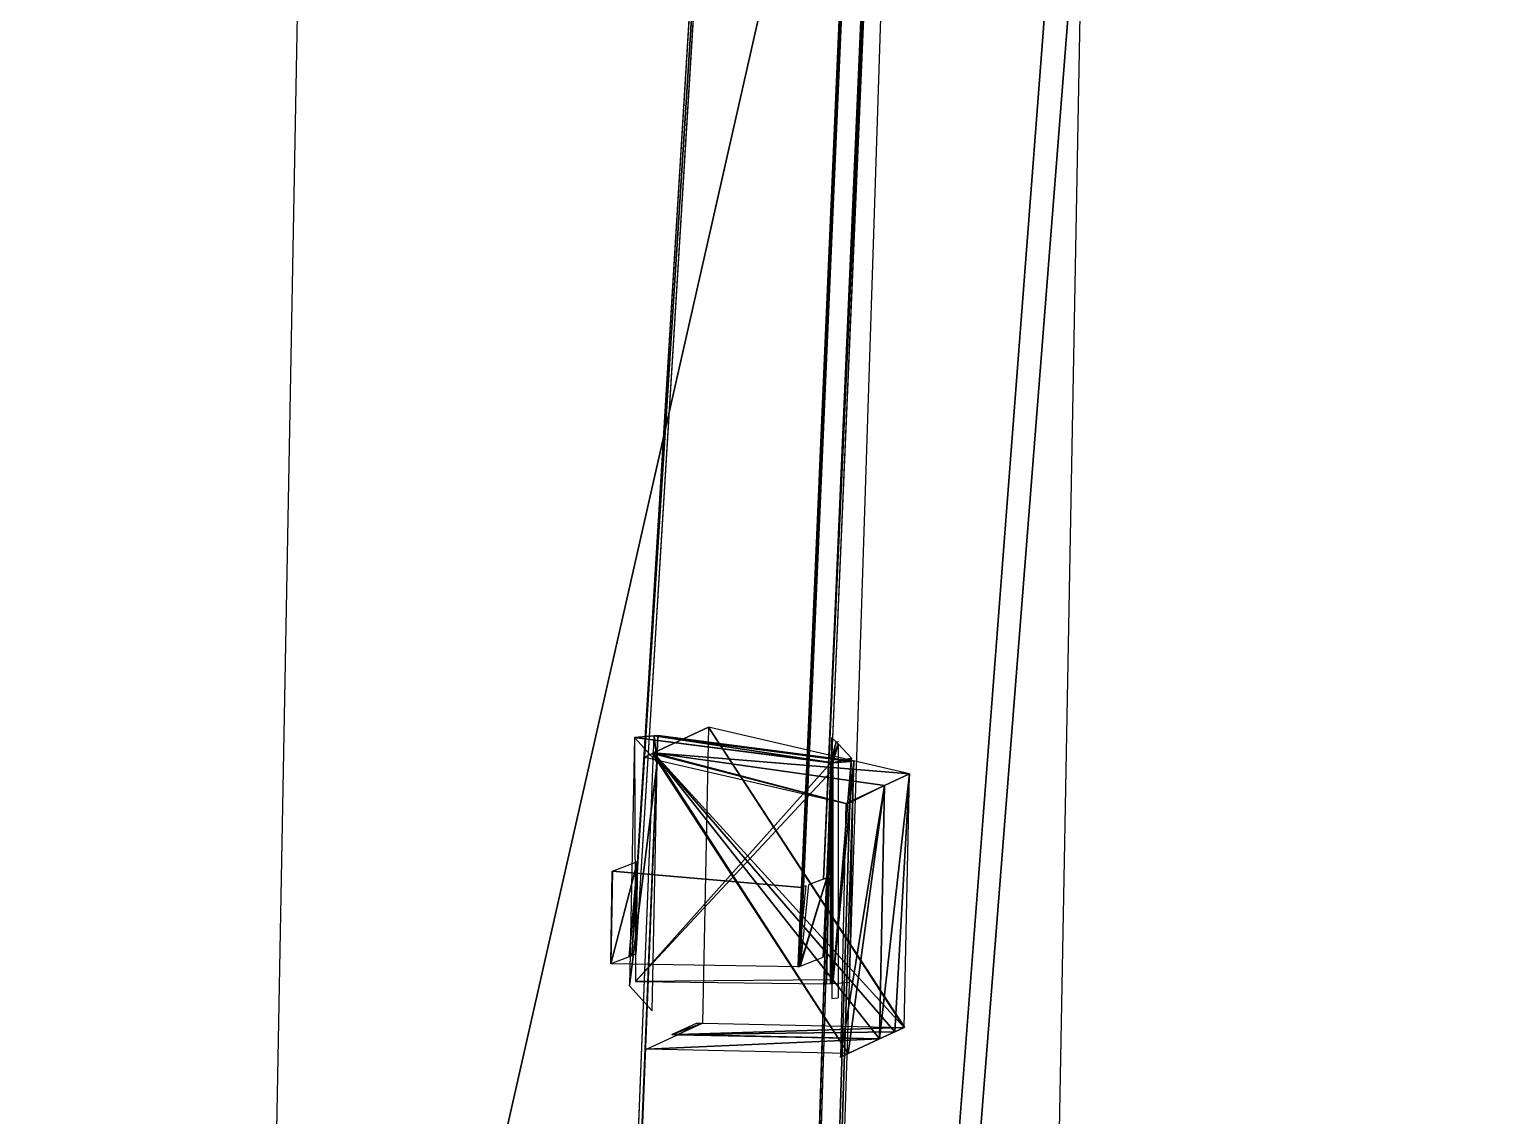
# Model space of a CAD drawing. Extents: x -1551 to 3643, y -2128 to 2177.
# Drawn here: x 597.06 to 628.45, y 530.53 to 553.94 of the extents above; entities that cross this region are included whole.
import ezdxf

# ---------------------------------------------------------------- set-up
doc = ezdxf.new("R2010")
doc.units = 0
doc.header["$MEASUREMENT"] = 0
doc.layers.get('0').update_dxf_attribs({"color": 13, "linetype": 'CONTINUOUS'})

# ---------------------------------------------------------------- blocks, each defined once
blk = doc.blocks.new('HOUSE_DWG')
at = {"color": 0}
for p, q in [((601.678, 666.979, 82.079), (662.522, 396.58, 82.079)), ((608.178, 635.593, 82.634), (601.55, 666.617, 82.778)), ((601.562, 666.633, 87.687), (608.19, 635.609, 87.543)), ((601.636, 666.732, 118.396), (608.499, 634.622, 120.045)), ((608.608, 634.093, 118.981), (601.636, 666.732, 118.396)), ((601.636, 666.732, 118.396), (608.267, 635.715, 120.025)), ((601.636, 666.732, 118.396), (608.499, 634.622, 120.045)), ((601.636, 666.732, 118.396), (608.273, 635.722, 122.448)), ((601.636, 666.732, 118.396), (608.267, 635.715, 120.025)), ((601.636, 666.732, 118.396), (608.273, 635.722, 122.448)), ((601.644, 666.744, 122.057), (608.629, 634.047, 122.642)), ((608.621, 634.084, 122.477), (601.644, 666.744, 122.057)), ((608.621, 634.084, 122.477), (601.644, 666.744, 122.057)), ((608.273, 635.722, 122.448), (601.644, 666.744, 122.057)), ((608.273, 635.722, 122.448), (601.644, 666.744, 122.057)), ((608.273, 635.722, 122.448), (601.644, 666.743, 121.758)), ((608.273, 635.722, 122.448), (601.644, 666.743, 121.758)), ((608.273, 635.722, 122.448), (601.653, 666.704, 121.893)), ((608.273, 635.722, 122.448), (601.653, 666.704, 121.893)), ((598.165, 665.993, 82.105), (604.608, 632.969, 82.699)), ((604.623, 632.989, 88.832), (598.179, 666.012, 88.238)), ((590.188, 663.09, 122.439), (657.655, 381.294, 122.554)), ((673.753, 386.48, 122.466), (608.353, 659.645, 122.355)), ((608.07, 639.007, 121.754), (608.194, 638.487, 121.757)), ((608.094, 638.86, 114.624), (608.07, 639.007, 121.754)), ((608.094, 638.86, 114.624), (608.086, 638.832, 110.901)), ((608.194, 638.487, 121.757), (608.094, 638.86, 114.624)), ((608.096, 638.783, 110.964), (608.094, 638.86, 114.624)), ((608.194, 638.487, 121.757), (608.094, 638.86, 114.624)), ((608.194, 638.487, 121.757), (608.094, 638.86, 114.624)), ((608.096, 638.783, 110.964), (609.468, 633.484, 111)), ((608.111, 638.278, 87.132), (608.096, 638.783, 110.964)), ((608.199, 638.471, 121.893), (603.964, 637.943, 121.919)), ((608.198, 638.47, 121.758), (603.964, 637.943, 121.919)), ((608.198, 638.47, 121.758), (603.964, 637.943, 121.919)), ((608.198, 638.47, 121.758), (603.964, 637.943, 121.919)), ((605.308, 632.855, 121.818), (608.198, 638.47, 121.758)), ((605.308, 632.855, 121.818), (608.198, 638.47, 121.758)), ((608.191, 638.444, 118.396), (608.192, 638.447, 118.705)), ((608.191, 638.444, 118.396), (608.192, 638.447, 118.705)), ((608.191, 638.444, 118.396), (608.192, 638.447, 118.705)), ((627.569, 552.797, 118.981), (608.191, 638.444, 118.396)), ((609.277, 633.758, 110.998), (608.191, 638.444, 118.396)), ((609.277, 633.758, 110.998), (608.191, 638.444, 118.396)), ((608.198, 638.47, 121.758), (608.194, 638.487, 121.757)), ((608.194, 638.487, 121.757), (608.199, 638.472, 122.057)), ((608.198, 638.47, 121.758), (608.194, 638.487, 121.757)), ((608.194, 638.487, 121.757), (608.199, 638.472, 122.057)), ((608.198, 638.47, 121.758), (608.199, 638.471, 121.893)), ((608.198, 638.47, 121.758), (608.199, 638.471, 121.893)), ((608.198, 638.47, 121.758), (608.199, 638.471, 121.893)), ((608.198, 638.47, 121.758), (608.199, 638.471, 121.893)), ((608.198, 638.47, 121.758), (608.199, 638.471, 121.893)), ((608.198, 638.47, 121.758), (609.491, 633.565, 121.79)), ((608.243, 638.283, 121.759), (608.198, 638.47, 121.758)), ((608.243, 638.283, 121.759), (608.198, 638.47, 121.758)), ((608.243, 638.283, 121.759), (608.198, 638.47, 121.758)), ((608.199, 638.471, 121.893), (608.199, 638.472, 122.057)), ((608.199, 638.471, 121.893), (608.199, 638.472, 122.057)), ((608.199, 638.472, 122.057), (608.243, 638.283, 121.759)), ((608.199, 638.471, 121.893), (608.199, 638.472, 122.057)), ((608.199, 638.471, 121.893), (608.199, 638.472, 122.057)), ((603.88, 637.643, 82.105), (608.115, 638.171, 82.079)), ((608.125, 638.209, 87.133), (608.111, 638.278, 87.132)), ((608.115, 638.171, 82.103), (608.116, 638.176, 82.778)), ((608.115, 638.171, 82.079), (608.115, 638.171, 82.103)), ((608.116, 638.176, 82.778), (608.117, 638.18, 83.333)), ((609.218, 633.545, 82.81), (608.116, 638.176, 82.778)), ((608.117, 638.18, 83.333), (608.125, 638.209, 87.133)), ((608.126, 638.213, 87.687), (608.125, 638.209, 87.133)), ((608.126, 638.213, 87.687), (608.125, 638.209, 87.133)), ((608.126, 638.213, 87.687), (608.125, 638.209, 87.133)), ((608.126, 638.213, 87.687), (626.545, 556.805, 87.543)), ((609.3, 633.839, 121.789), (608.243, 638.283, 121.759)), ((609.3, 633.839, 121.789), (608.243, 638.283, 121.759)), ((603.964, 637.943, 121.919), (603.892, 637.689, 88.238)), ((603.964, 637.943, 121.919), (603.892, 637.689, 88.238)), ((603.964, 637.943, 121.919), (605.203, 632.734, 121.954)), ((603.892, 637.689, 88.238), (603.88, 637.643, 82.105)), ((603.892, 637.689, 88.238), (603.88, 637.643, 82.105)), ((603.892, 637.689, 88.238), (603.88, 637.643, 82.105)), ((603.88, 637.643, 82.105), (622.685, 551.179, 82.699)), ((604.014, 637.08, 82.342), (603.88, 637.643, 82.105)), ((622.698, 551.225, 88.832), (603.892, 637.689, 88.238)), ((603.78, 637.171, 86.124), (608.224, 637.286, 86.124)), ((608.224, 637.286, 3.607), (603.78, 637.171, 3.607)), ((603.78, 637.171, 3.607), (605.253, 630.969, 3.607)), ((603.78, 637.171, 74.698), (603.78, 637.171, 76.187)), ((603.78, 637.171, 76.187), (603.78, 637.171, 86.124)), ((603.78, 637.171, 3.607), (603.78, 637.171, 74.698)), ((609.485, 631.973, 76.187), (603.78, 637.171, 76.187)), ((603.78, 637.171, 74.698), (603.78, 637.171, 76.187)), ((603.78, 637.171, 3.607), (603.78, 637.171, 74.698)), ((603.78, 637.171, 3.607), (609.485, 631.973, 3.607)), ((608.224, 637.286, 35.914), (608.269, 637.296, 86.147)), ((608.224, 637.286, 3.848), (608.224, 637.286, 35.914)), ((608.224, 637.286, 35.914), (609.485, 631.973, 35.548)), ((609.485, 631.973, 3.94), (608.224, 637.286, 3.848)), ((608.224, 637.286, 86.124), (608.224, 637.286, 35.914)), ((608.224, 637.286, 3.848), (608.224, 637.286, 35.914)), ((608.224, 637.286, 3.848), (608.224, 637.286, 3.607)), ((608.224, 637.286, 86.124), (608.224, 637.286, 35.914)), ((608.224, 637.286, 86.124), (609.485, 631.973, 86.124)), ((609.485, 631.973, 35.914), (608.224, 637.286, 35.914)), ((609.485, 631.973, 35.914), (608.224, 637.286, 35.914)), ((608.224, 637.286, 35.914), (609.485, 631.973, 35.548)), ((605.254, 631.871, 82.378), (604.014, 637.08, 82.342)), ((608.273, 635.722, 122.448), (604.239, 635.043, 122.478)), ((604.24, 635.044, 122.827), (608.273, 635.722, 122.448)), ((608.177, 635.593, 82.35), (608.178, 635.593, 82.621)), ((608.533, 633.917, 82.38), (608.177, 635.593, 82.35)), ((608.178, 635.593, 82.634), (608.19, 635.609, 87.543)), ((608.178, 635.593, 82.621), (608.178, 635.593, 82.63)), ((608.178, 635.593, 82.63), (608.178, 635.593, 82.634)), ((608.248, 635.688, 111.778), (608.608, 634.093, 118.981)), ((608.256, 635.699, 115.183), (608.267, 635.715, 120.025)), ((608.499, 634.622, 120.045), (608.256, 635.699, 115.183)), ((608.267, 635.715, 120.025), (608.273, 635.722, 122.448)), ((608.267, 635.715, 120.025), (608.273, 635.722, 122.448)), ((608.499, 634.622, 120.045), (608.267, 635.715, 120.025)), ((608.499, 634.622, 120.045), (608.267, 635.715, 120.025)), ((608.273, 635.722, 122.448), (608.621, 634.084, 122.477)), ((608.273, 635.722, 122.448), (608.621, 634.084, 122.477)), ((604.144, 634.914, 82.66), (604.608, 632.969, 82.695)), ((604.239, 635.043, 122.478), (604.24, 635.044, 122.827)), ((604.239, 635.043, 122.478), (604.24, 635.044, 122.827)), ((604.703, 633.098, 122.513), (604.24, 635.044, 122.827)), ((608.621, 634.084, 122.477), (608.499, 634.622, 120.045)), ((608.621, 634.084, 122.477), (608.499, 634.622, 120.045)), ((608.612, 634.09, 120.054), (608.499, 634.622, 120.045)), ((608.499, 634.622, 120.045), (608.608, 634.093, 118.981)), ((608.612, 634.09, 120.054), (608.499, 634.622, 120.045)), ((608.499, 634.622, 120.045), (608.608, 634.093, 118.981)), ((608.629, 634.047, 122.478), (604.703, 633.098, 122.513)), ((608.608, 634.093, 118.981), (608.621, 634.036, 119.237)), ((608.62, 634.036, 118.982), (608.608, 634.093, 118.981)), ((608.62, 634.036, 118.982), (608.608, 634.093, 118.981)), ((608.608, 634.093, 118.981), (608.623, 634.039, 120.055)), ((608.608, 634.093, 118.981), (608.621, 634.036, 119.237)), ((608.608, 634.093, 118.981), (608.612, 634.09, 120.054)), ((608.614, 634.079, 120.054), (608.608, 634.093, 118.981)), ((608.608, 634.093, 118.981), (608.612, 634.09, 120.054)), ((608.614, 634.079, 120.054), (608.608, 634.093, 118.981)), ((608.608, 634.093, 118.981), (608.623, 634.039, 120.055)), ((608.614, 634.079, 120.054), (608.612, 634.09, 120.054)), ((608.612, 634.09, 120.054), (608.621, 634.084, 122.477)), ((608.612, 634.09, 120.054), (608.621, 634.084, 122.477)), ((608.614, 634.079, 120.054), (608.612, 634.09, 120.054)), ((608.614, 634.079, 120.054), (608.629, 634.047, 122.478)), ((608.623, 634.039, 120.055), (608.614, 634.079, 120.054)), ((608.614, 634.079, 120.054), (608.629, 634.047, 122.478)), ((608.623, 634.039, 120.055), (608.614, 634.079, 120.054)), ((608.621, 634.036, 119.237), (608.62, 634.036, 118.982)), ((608.621, 634.084, 122.477), (608.629, 634.047, 122.642)), ((608.629, 634.047, 122.478), (608.621, 634.084, 122.477)), ((608.629, 634.047, 122.478), (608.621, 634.084, 122.477)), ((608.621, 634.084, 122.477), (608.629, 634.047, 122.642)), ((608.623, 634.039, 120.055), (608.621, 634.036, 119.237)), ((608.629, 634.047, 122.478), (608.623, 634.039, 120.055)), ((608.629, 634.047, 122.642), (608.629, 634.047, 122.478)), ((609.403, 633.957, 121.779), (605.308, 632.855, 121.818)), ((605.308, 632.855, 121.818), (609.3, 633.839, 121.789)), ((608.534, 633.918, 82.66), (608.533, 633.917, 82.38)), ((608.534, 633.918, 82.673), (608.534, 633.918, 82.66)), ((609.277, 633.758, 110.998), (609.218, 633.545, 82.81)), ((609.278, 633.76, 111.307), (609.277, 633.758, 110.998)), ((609.285, 633.785, 114.659), (609.278, 633.76, 111.307)), ((609.3, 633.839, 121.789), (609.285, 633.785, 114.659)), ((609.491, 633.565, 121.79), (609.468, 633.484, 111)), ((604.634, 633.004, 93.373), (604.703, 633.098, 122.513)), ((604.608, 632.969, 82.699), (604.623, 632.989, 88.832)), ((604.608, 632.969, 82.699), (604.623, 632.989, 88.832)), ((604.608, 632.969, 82.695), (604.608, 632.969, 82.699)), ((604.623, 632.989, 88.832), (604.634, 633.004, 93.373)), ((605.203, 632.734, 121.954), (605.254, 631.871, 82.378)), ((609.485, 631.973, 35.548), (605.253, 630.969, 35.548)), ((605.253, 630.969, 3.85), (609.485, 631.973, 3.94)), ((609.485, 631.973, 35.548), (605.253, 630.969, 35.548)), ((609.485, 631.973, 35.548), (605.253, 630.969, 35.904)), ((609.485, 631.973, 76.187), (605.253, 630.969, 76.187)), ((609.485, 631.973, 35.548), (605.253, 630.969, 35.904)), ((609.485, 631.973, 35.548), (609.485, 631.973, 15.876)), ((609.485, 631.973, 15.876), (609.485, 631.973, 3.94)), ((609.485, 631.973, 15.876), (609.485, 631.973, 3.94)), ((609.485, 631.973, 35.548), (609.485, 631.973, 15.876)), ((609.485, 631.973, 35.548), (609.485, 631.973, 35.914)), ((609.485, 631.973, 35.914), (609.485, 631.973, 76.187)), ((609.485, 631.973, 3.607), (609.485, 631.973, 3.94)), ((609.485, 631.973, 86.124), (609.485, 631.973, 76.187)), ((609.485, 631.973, 35.914), (609.485, 631.973, 76.187)), ((609.485, 631.973, 15.876), (609.485, 631.973, 3.94)), ((609.485, 631.973, 35.548), (609.485, 631.973, 15.876)), ((609.485, 631.973, 35.548), (609.485, 631.973, 35.914)), ((609.485, 631.973, 35.914), (609.485, 631.973, 76.187)), ((609.485, 631.973, 35.548), (609.485, 631.973, 35.914)), ((605.253, 630.969, 35.904), (605.131, 630.94, 35.914)), ((605.131, 630.94, 3.848), (605.253, 630.969, 3.85)), ((605.131, 630.94, 35.914), (605.131, 630.94, 3.848)), ((605.253, 630.969, 3.607), (605.253, 630.969, 3.85)), ((605.253, 630.969, 35.904), (605.253, 630.969, 35.548)), ((605.253, 630.969, 76.187), (605.253, 630.969, 35.904)), ((605.253, 630.969, 35.904), (605.253, 630.969, 35.548))]:
    blk.add_line(p, q, dxfattribs=at)
at = {"color": 17}
for p, q in [((608.094, 638.86, 114.624), (608.198, 638.47, 121.758)), ((608.094, 638.86, 114.624), (608.198, 638.47, 121.758)), ((608.094, 638.86, 114.624), (608.198, 638.47, 121.758)), ((608.191, 638.444, 118.396), (608.096, 638.783, 110.964)), ((608.191, 638.444, 118.396), (608.096, 638.783, 110.964)), ((608.191, 638.444, 118.396), (608.126, 638.213, 87.687)), ((608.191, 638.444, 118.396), (608.126, 638.213, 87.687)), ((608.192, 638.447, 118.705), (608.198, 638.47, 121.758)), ((608.192, 638.447, 118.705), (608.198, 638.47, 121.758)), ((608.192, 638.447, 118.705), (608.198, 638.47, 121.758)), ((608.192, 638.447, 118.705), (609.278, 633.76, 111.307)), ((608.192, 638.447, 118.705), (609.278, 633.76, 111.307)), ((608.199, 638.472, 122.057), (627.61, 552.673, 122.642)), ((626.535, 556.768, 82.634), (608.116, 638.176, 82.778)), ((608.243, 638.283, 121.759), (609.285, 633.785, 114.659)), ((608.243, 638.283, 121.759), (609.285, 633.785, 114.659)), ((603.964, 637.943, 121.919), (605.308, 632.855, 121.818)), ((608.19, 635.609, 87.543), (608.248, 635.688, 111.778)), ((604.239, 635.043, 122.478), (604.144, 634.914, 82.66)), ((608.62, 634.036, 118.982), (608.534, 633.918, 82.673)), ((605.253, 630.969, 35.548), (605.253, 630.969, 3.85)), ((605.253, 630.969, 35.548), (605.253, 630.969, 3.85))]:
    blk.add_line(p, q, dxfattribs=at)
mesh = blk.add_polyface(dxfattribs=at)
corners = [(657.655, 381.294, 122.554), (606.286, 668.277, 122.351), (590.188, 663.09, 122.439), (608.353, 659.645, 122.355), (673.753, 386.48, 122.466)]
mesh.append_faces([[corners[k] for k in face] for face in [(0, 1, 2), (3, 0, 4)]], dxfattribs={"vtx0": -1, "color": 17})
mesh.append_faces([[corners[k] for k in face] for face in [(1, 0, 3)]], dxfattribs={"vtx0": -1, "vtx1": -1, "color": 17})
at = {"color": 55}
mesh = blk.add_polyface(dxfattribs=at)
corners = [(601.678, 666.979, 82.079), (545.515, 650.559, 82.079), (544.822, 653.478, 82.079), (610.569, 376.599, 82.079), (662.522, 396.58, 82.079), (618.585, 342.842, 82.079), (692.249, 360.334, 82.079), (726.232, 411.709, 82.079), (694.598, 360.598, 82.079), (695.61, 356.335, 82.079), (699.773, 338.806, 82.079), (709.158, 299.28, 82.079), (713.351, 281.624, 82.079), (714.044, 278.705, 82.079), (730.736, 389.569, 82.079), (751.949, 287.706, 82.079), (735.474, 369.616, 82.079), (754.765, 288.375, 82.079)]
mesh.append_faces([[corners[k] for k in face] for face in [(0, 1, 2), (15, 16, 17)]], dxfattribs={"vtx0": -1, "color": 55})
mesh.append_faces([[corners[k] for k in face] for face in [(1, 0, 3), (3, 4, 5), (5, 4, 6), (6, 7, 8), (8, 7, 9), (9, 7, 10), (10, 7, 11), (11, 7, 12), (12, 7, 13), (13, 14, 15)]], dxfattribs={"vtx0": -1, "vtx1": -1, "color": 55})
mesh.append_faces([[corners[k] for k in face] for face in [(3, 0, 4), (6, 4, 7), (13, 7, 14), (15, 14, 16)]], dxfattribs={"vtx0": -1, "vtx2": -1, "color": 55})
at = {"color": 17}
mesh = blk.add_polyface(dxfattribs=at)
corners = [(601.55, 666.617, 82.778), (608.19, 635.609, 87.543), (608.178, 635.593, 82.634), (601.561, 666.631, 87.133), (601.562, 666.633, 87.687)]
mesh.append_faces([[corners[k] for k in face] for face in [(0, 1, 2), (1, 3, 4)]], dxfattribs={"vtx0": -1, "color": 17})
mesh.append_faces([[corners[k] for k in face] for face in [(1, 0, 3)]], dxfattribs={"vtx0": -1, "vtx2": -1, "color": 17})
mesh = blk.add_polyface(dxfattribs=at)
corners = [(601.644, 666.743, 121.758), (608.273, 635.722, 122.448), (601.636, 666.732, 118.396)]
mesh.append_faces([[corners[k] for k in face] for face in [(0, 1, 2)]], dxfattribs={"color": 17})
mesh = blk.add_polyface(dxfattribs=at)
corners = [(601.636, 666.732, 118.396), (608.499, 634.622, 120.045), (608.608, 634.093, 118.981)]
mesh.append_faces([[corners[k] for k in face] for face in [(0, 1, 2)]], dxfattribs={"color": 17})
at = {"color": 0}
mesh = blk.add_polyface(dxfattribs=at)
corners = [(601.636, 666.732, 118.396), (608.267, 635.715, 120.025), (608.499, 634.622, 120.045)]
mesh.append_faces([[corners[k] for k in face] for face in [(0, 1, 2)]], dxfattribs={"color": 0})
at = {"color": 17}
mesh = blk.add_polyface(dxfattribs=at)
corners = [(601.636, 666.732, 118.396), (608.273, 635.722, 122.448), (608.267, 635.715, 120.025)]
mesh.append_faces([[corners[k] for k in face] for face in [(0, 1, 2)]], dxfattribs={"color": 17})
at = {"color": 251}
mesh = blk.add_polyface(dxfattribs=at)
corners = [(601.644, 666.744, 122.057), (608.629, 634.047, 122.642), (608.621, 634.084, 122.477)]
mesh.append_faces([[corners[k] for k in face] for face in [(0, 1, 2)]], dxfattribs={"color": 251})
mesh = blk.add_polyface(dxfattribs=at)
corners = [(601.644, 666.744, 122.057), (608.621, 634.084, 122.477), (608.273, 635.722, 122.448)]
mesh.append_faces([[corners[k] for k in face] for face in [(0, 1, 2)]], dxfattribs={"color": 251})
mesh = blk.add_polyface(dxfattribs=at)
corners = [(601.644, 666.744, 122.057), (608.273, 635.722, 122.448), (601.653, 666.704, 121.893)]
mesh.append_faces([[corners[k] for k in face] for face in [(0, 1, 2)]], dxfattribs={"color": 251})
mesh = blk.add_polyface(dxfattribs=at)
corners = [(601.644, 666.743, 121.758), (601.653, 666.704, 121.893), (608.273, 635.722, 122.448)]
mesh.append_faces([[corners[k] for k in face] for face in [(0, 1, 2)]], dxfattribs={"color": 251})
at = {"color": 17}
mesh = blk.add_polyface(dxfattribs=at)
corners = [(604.623, 632.989, 88.832), (598.165, 665.993, 82.105), (604.608, 632.969, 82.699), (598.179, 666.012, 88.238)]
mesh.append_faces([[corners[k] for k in face] for face in [(0, 1, 2), (1, 0, 3)]], dxfattribs={"vtx0": -1, "color": 17})
at = {"color": 0}
mesh = blk.add_polyface(dxfattribs=at)
corners = [(553.399, 655.514, 186.381), (545.515, 650.559, 186.381), (544.822, 653.478, 186.381), (618.97, 341.219, 186.381), (625.603, 351.447, 186.381), (692.635, 358.712, 186.381), (692.972, 367.444, 186.381), (694.917, 359.254, 186.381)]
mesh.append_faces([[corners[k] for k in face] for face in [(0, 1, 2), (5, 6, 7)]], dxfattribs={"vtx0": -1, "color": 0})
mesh.append_faces([[corners[k] for k in face] for face in [(1, 0, 3), (3, 4, 5)]], dxfattribs={"vtx0": -1, "vtx1": -1, "color": 0})
mesh.append_faces([[corners[k] for k in face] for face in [(3, 0, 4), (5, 4, 6)]], dxfattribs={"vtx0": -1, "vtx2": -1, "color": 0})
at = {"color": 17}
mesh = blk.add_polyface(dxfattribs=at)
corners = [(608.07, 639.007, 121.754), (608.194, 638.487, 121.757), (608.094, 638.86, 114.624)]
mesh.append_faces([[corners[k] for k in face] for face in [(0, 1, 2)]], dxfattribs={"color": 17})
mesh = blk.add_polyface(dxfattribs=at)
corners = [(608.096, 638.783, 110.964), (608.192, 638.447, 118.705), (608.191, 638.444, 118.396), (608.198, 638.47, 121.758), (608.094, 638.86, 114.624)]
mesh.append_faces([[corners[k] for k in face] for face in [(0, 1, 2), (3, 0, 4)]], dxfattribs={"vtx0": -1, "color": 17})
mesh.append_faces([[corners[k] for k in face] for face in [(1, 0, 3)]], dxfattribs={"vtx0": -1, "vtx1": -1, "color": 17})
at = {"color": 0}
mesh = blk.add_polyface(dxfattribs=at)
corners = [(608.094, 638.86, 114.624), (608.198, 638.47, 121.758), (608.194, 638.487, 121.757)]
mesh.append_faces([[corners[k] for k in face] for face in [(0, 1, 2)]], dxfattribs={"color": 0})
mesh = blk.add_polyface(dxfattribs=at)
corners = [(608.094, 638.86, 114.624), (608.199, 638.471, 121.893), (608.198, 638.47, 121.758)]
mesh.append_faces([[corners[k] for k in face] for face in [(0, 1, 2)]], dxfattribs={"color": 0})
mesh = blk.add_polyface(dxfattribs=at)
corners = [(608.094, 638.86, 114.624), (608.194, 638.487, 121.757), (608.199, 638.471, 121.893)]
mesh.append_faces([[corners[k] for k in face] for face in [(0, 1, 2)]], dxfattribs={"color": 0})
at = {"color": 17}
mesh = blk.add_polyface(dxfattribs=at)
corners = [(608.111, 638.278, 87.132), (608.126, 638.213, 87.687), (608.125, 638.209, 87.133), (608.191, 638.444, 118.396), (608.096, 638.783, 110.964)]
mesh.append_faces([[corners[k] for k in face] for face in [(0, 1, 2), (3, 0, 4)]], dxfattribs={"vtx0": -1, "color": 17})
mesh.append_faces([[corners[k] for k in face] for face in [(1, 0, 3)]], dxfattribs={"vtx0": -1, "vtx1": -1, "color": 17})
mesh = blk.add_polyface(dxfattribs=at)
corners = [(608.115, 638.171, 82.103), (603.88, 637.643, 82.105), (608.115, 638.171, 82.079), (608.116, 638.176, 82.778), (603.892, 637.689, 88.238), (608.117, 638.18, 83.333), (608.125, 638.209, 87.133), (608.126, 638.213, 87.687), (608.191, 638.444, 118.396), (603.964, 637.943, 121.919), (608.192, 638.447, 118.705), (608.198, 638.47, 121.758)]
mesh.append_faces([[corners[k] for k in face] for face in [(0, 1, 2), (9, 10, 11)]], dxfattribs={"vtx0": -1, "color": 17})
mesh.append_faces([[corners[k] for k in face] for face in [(1, 3, 4), (4, 8, 9)]], dxfattribs={"vtx0": -1, "vtx1": -1, "color": 17})
mesh.append_faces([[corners[k] for k in face] for face in [(1, 0, 3), (4, 3, 5), (4, 5, 6), (4, 6, 7), (4, 7, 8), (9, 8, 10)]], dxfattribs={"vtx0": -1, "vtx2": -1, "color": 17})
at = {"color": 0}
mesh = blk.add_polyface(dxfattribs=at)
corners = [(603.964, 637.943, 121.919), (608.198, 638.47, 121.758), (608.199, 638.471, 121.893)]
mesh.append_faces([[corners[k] for k in face] for face in [(0, 1, 2)]], dxfattribs={"color": 0})
at = {"color": 17}
mesh = blk.add_polyface(dxfattribs=at)
corners = [(608.198, 638.47, 121.758), (603.964, 637.943, 121.919), (605.308, 632.855, 121.818)]
mesh.append_faces([[corners[k] for k in face] for face in [(0, 1, 2)]], dxfattribs={"color": 17})
at = {"color": 0}
mesh = blk.add_polyface(dxfattribs=at)
corners = [(605.308, 632.855, 121.818), (608.243, 638.283, 121.759), (608.198, 638.47, 121.758), (609.3, 633.839, 121.789)]
mesh.append_faces([[corners[k] for k in face] for face in [(0, 1, 2), (1, 0, 3)]], dxfattribs={"vtx0": -1, "color": 0})
at = {"color": 17}
mesh = blk.add_polyface(dxfattribs=at)
corners = [(608.116, 638.176, 82.778), (609.277, 633.758, 110.998), (609.218, 633.545, 82.81), (608.125, 638.209, 87.133), (608.191, 638.444, 118.396)]
mesh.append_faces([[corners[k] for k in face] for face in [(0, 1, 2), (1, 3, 4)]], dxfattribs={"vtx0": -1, "color": 17})
mesh.append_faces([[corners[k] for k in face] for face in [(1, 0, 3)]], dxfattribs={"vtx0": -1, "vtx2": -1, "color": 17})
mesh = blk.add_polyface(dxfattribs=at)
corners = [(627.569, 552.797, 118.981), (627.605, 552.653, 120.055), (627.603, 552.647, 119.237), (627.61, 552.672, 122.478), (627.588, 552.769, 122.477), (608.199, 638.472, 122.057), (627.61, 552.673, 122.642), (608.199, 638.471, 121.893), (608.198, 638.47, 121.758), (608.191, 638.444, 118.396)]
mesh.append_faces([[corners[k] for k in face] for face in [(0, 1, 2), (4, 5, 6), (8, 0, 9)]], dxfattribs={"vtx0": -1, "color": 17})
mesh.append_faces([[corners[k] for k in face] for face in [(1, 0, 3), (3, 0, 4), (5, 0, 7), (7, 0, 8)]], dxfattribs={"vtx0": -1, "vtx1": -1, "color": 17})
mesh.append_faces([[corners[k] for k in face] for face in [(5, 4, 0)]], dxfattribs={"vtx0": -1, "vtx1": -1, "vtx2": -1, "color": 17})
mesh = blk.add_polyface(dxfattribs=at)
corners = [(608.191, 638.444, 118.396), (609.278, 633.76, 111.307), (609.277, 633.758, 110.998), (608.192, 638.447, 118.705)]
mesh.append_faces([[corners[k] for k in face] for face in [(0, 1, 2), (1, 0, 3)]], dxfattribs={"vtx0": -1, "color": 17})
mesh = blk.add_polyface(dxfattribs=at)
corners = [(608.192, 638.447, 118.705), (609.285, 633.785, 114.659), (609.278, 633.76, 111.307), (608.243, 638.283, 121.759), (608.198, 638.47, 121.758)]
mesh.append_faces([[corners[k] for k in face] for face in [(0, 1, 2), (3, 0, 4)]], dxfattribs={"vtx0": -1, "color": 17})
mesh.append_faces([[corners[k] for k in face] for face in [(1, 0, 3)]], dxfattribs={"vtx0": -1, "vtx1": -1, "color": 17})
at = {"color": 0}
mesh = blk.add_polyface(dxfattribs=at)
corners = [(608.194, 638.487, 121.757), (608.199, 638.471, 121.893), (608.198, 638.47, 121.758), (608.199, 638.472, 122.057)]
mesh.append_faces([[corners[k] for k in face] for face in [(0, 1, 2), (1, 0, 3)]], dxfattribs={"vtx0": -1, "color": 0})
mesh = blk.add_polyface(dxfattribs=at)
corners = [(608.194, 638.487, 121.757), (608.199, 638.472, 122.057), (608.199, 638.471, 121.893)]
mesh.append_faces([[corners[k] for k in face] for face in [(0, 1, 2)]], dxfattribs={"color": 0})
mesh = blk.add_polyface(dxfattribs=at)
corners = [(608.243, 638.283, 121.759), (608.199, 638.471, 121.893), (608.199, 638.472, 122.057), (608.198, 638.47, 121.758)]
mesh.append_faces([[corners[k] for k in face] for face in [(0, 1, 2), (1, 0, 3)]], dxfattribs={"vtx0": -1, "color": 0})
at = {"color": 17}
mesh = blk.add_polyface(dxfattribs=at)
corners = [(608.116, 638.176, 82.778), (626.545, 556.805, 87.543), (626.535, 556.768, 82.634), (608.125, 638.209, 87.133), (608.126, 638.213, 87.687)]
mesh.append_faces([[corners[k] for k in face] for face in [(0, 1, 2), (1, 3, 4)]], dxfattribs={"vtx0": -1, "color": 17})
mesh.append_faces([[corners[k] for k in face] for face in [(1, 0, 3)]], dxfattribs={"vtx0": -1, "vtx2": -1, "color": 17})
mesh = blk.add_polyface(dxfattribs=at)
corners = [(608.243, 638.283, 121.759), (609.3, 633.839, 121.789), (609.285, 633.785, 114.659)]
mesh.append_faces([[corners[k] for k in face] for face in [(0, 1, 2)]], dxfattribs={"color": 17})
mesh = blk.add_polyface(dxfattribs=at)
corners = [(604.014, 637.08, 82.342), (605.203, 632.734, 121.954), (605.254, 631.871, 82.378), (603.964, 637.943, 121.919), (603.892, 637.689, 88.238), (603.88, 637.643, 82.105)]
mesh.append_faces([[corners[k] for k in face] for face in [(0, 1, 2), (4, 0, 5)]], dxfattribs={"vtx0": -1, "color": 17})
mesh.append_faces([[corners[k] for k in face] for face in [(1, 0, 3), (3, 0, 4)]], dxfattribs={"vtx0": -1, "vtx1": -1, "color": 17})
mesh = blk.add_polyface(dxfattribs=at)
corners = [(622.698, 551.225, 88.832), (603.88, 637.643, 82.105), (622.685, 551.179, 82.699), (603.892, 637.689, 88.238)]
mesh.append_faces([[corners[k] for k in face] for face in [(0, 1, 2), (1, 0, 3)]], dxfattribs={"vtx0": -1, "color": 17})
mesh = blk.add_polyface(dxfattribs=at)
corners = [(603.78, 637.171, 74.698), (608.224, 637.286, 3.607), (603.78, 637.171, 3.607), (608.224, 637.286, 3.848), (608.224, 637.286, 35.914), (608.224, 637.286, 86.124), (603.78, 637.171, 76.187), (603.78, 637.171, 86.124)]
mesh.append_faces([[corners[k] for k in face] for face in [(0, 1, 2), (5, 6, 7)]], dxfattribs={"vtx0": -1, "color": 17})
mesh.append_faces([[corners[k] for k in face] for face in [(1, 0, 3), (3, 0, 4), (4, 0, 5)]], dxfattribs={"vtx0": -1, "vtx1": -1, "color": 17})
mesh.append_faces([[corners[k] for k in face] for face in [(5, 0, 6)]], dxfattribs={"vtx0": -1, "vtx2": -1, "color": 17})
at = {"color": 251}
mesh = blk.add_polyface(dxfattribs=at)
corners = [(609.485, 631.973, 3.94), (603.78, 637.171, 3.607), (609.485, 631.973, 3.607), (603.78, 637.171, 74.698), (609.485, 631.973, 15.876), (609.485, 631.973, 35.548), (609.485, 631.973, 35.914), (609.485, 631.973, 76.187), (603.78, 637.171, 76.187)]
mesh.append_faces([[corners[k] for k in face] for face in [(0, 1, 2), (3, 7, 8)]], dxfattribs={"vtx0": -1, "color": 251})
mesh.append_faces([[corners[k] for k in face] for face in [(1, 0, 3)]], dxfattribs={"vtx0": -1, "vtx1": -1, "color": 251})
mesh.append_faces([[corners[k] for k in face] for face in [(3, 0, 4), (3, 4, 5), (3, 5, 6), (3, 6, 7)]], dxfattribs={"vtx0": -1, "vtx2": -1, "color": 251})
at = {"color": 17}
mesh = blk.add_polyface(dxfattribs=at)
corners = [(608.224, 637.286, 3.848), (609.485, 631.973, 15.876), (609.485, 631.973, 3.94), (609.485, 631.973, 35.548), (608.224, 637.286, 35.914)]
mesh.append_faces([[corners[k] for k in face] for face in [(0, 1, 2), (3, 0, 4)]], dxfattribs={"vtx0": -1, "color": 17})
mesh.append_faces([[corners[k] for k in face] for face in [(1, 0, 3)]], dxfattribs={"vtx0": -1, "vtx1": -1, "color": 17})
mesh = blk.add_polyface(dxfattribs=at)
corners = [(608.224, 637.286, 35.914), (609.485, 631.973, 76.187), (609.485, 631.973, 35.914), (609.485, 631.973, 86.124), (608.224, 637.286, 86.124)]
mesh.append_faces([[corners[k] for k in face] for face in [(0, 1, 2), (3, 0, 4)]], dxfattribs={"vtx0": -1, "color": 17})
mesh.append_faces([[corners[k] for k in face] for face in [(1, 0, 3)]], dxfattribs={"vtx0": -1, "vtx1": -1, "color": 17})
at = {"color": 251}
mesh = blk.add_polyface(dxfattribs=at)
corners = [(608.224, 637.286, 35.914), (609.485, 631.973, 35.914), (609.485, 631.973, 35.548)]
mesh.append_faces([[corners[k] for k in face] for face in [(0, 1, 2)]], dxfattribs={"color": 251})
at = {"color": 0}
mesh = blk.add_polyface(dxfattribs=at)
corners = [(604.24, 635.044, 122.827), (608.273, 635.722, 122.448), (604.239, 635.043, 122.478)]
mesh.append_faces([[corners[k] for k in face] for face in [(0, 1, 2)]], dxfattribs={"color": 0})
mesh = blk.add_polyface(dxfattribs=at)
corners = [(608.177, 635.593, 82.35), (608.534, 633.918, 82.66), (608.533, 633.917, 82.38), (608.534, 633.918, 82.673), (608.62, 634.036, 118.982), (608.608, 634.093, 118.981), (608.178, 635.593, 82.621), (608.248, 635.688, 111.778)]
mesh.append_faces([[corners[k] for k in face] for face in [(0, 1, 2), (5, 6, 7)]], dxfattribs={"vtx0": -1, "color": 0})
mesh.append_faces([[corners[k] for k in face] for face in [(1, 0, 3), (3, 0, 4), (4, 0, 5)]], dxfattribs={"vtx0": -1, "vtx1": -1, "color": 0})
mesh.append_faces([[corners[k] for k in face] for face in [(5, 0, 6)]], dxfattribs={"vtx0": -1, "vtx2": -1, "color": 0})
at = {"color": 17}
mesh = blk.add_polyface(dxfattribs=at)
corners = [(608.499, 634.622, 120.045), (608.273, 635.722, 122.448), (608.621, 634.084, 122.477), (608.267, 635.715, 120.025)]
mesh.append_faces([[corners[k] for k in face] for face in [(0, 1, 2), (1, 0, 3)]], dxfattribs={"vtx0": -1, "color": 17})
mesh = blk.add_polyface(dxfattribs=at)
corners = [(604.608, 632.969, 82.699), (604.144, 634.914, 82.66), (604.608, 632.969, 82.695), (604.623, 632.989, 88.832), (604.634, 633.004, 93.373), (604.703, 633.098, 122.513), (604.239, 635.043, 122.478), (604.24, 635.044, 122.827)]
mesh.append_faces([[corners[k] for k in face] for face in [(0, 1, 2), (6, 5, 7)]], dxfattribs={"vtx0": -1, "color": 17})
mesh.append_faces([[corners[k] for k in face] for face in [(1, 5, 6)]], dxfattribs={"vtx0": -1, "vtx1": -1, "color": 17})
mesh.append_faces([[corners[k] for k in face] for face in [(1, 0, 3), (1, 3, 4), (1, 4, 5)]], dxfattribs={"vtx0": -1, "vtx2": -1, "color": 17})
at = {"color": 251}
mesh = blk.add_polyface(dxfattribs=at)
corners = [(608.499, 634.622, 120.045), (608.621, 634.084, 122.477), (608.612, 634.09, 120.054)]
mesh.append_faces([[corners[k] for k in face] for face in [(0, 1, 2)]], dxfattribs={"color": 251})
at = {"color": 0}
mesh = blk.add_polyface(dxfattribs=at)
corners = [(608.499, 634.622, 120.045), (608.612, 634.09, 120.054), (608.608, 634.093, 118.981)]
mesh.append_faces([[corners[k] for k in face] for face in [(0, 1, 2)]], dxfattribs={"color": 0})
mesh = blk.add_polyface(dxfattribs=at)
corners = [(608.608, 634.093, 118.981), (608.621, 634.036, 119.237), (608.62, 634.036, 118.982)]
mesh.append_faces([[corners[k] for k in face] for face in [(0, 1, 2)]], dxfattribs={"color": 0})
mesh = blk.add_polyface(dxfattribs=at)
corners = [(608.608, 634.093, 118.981), (608.623, 634.039, 120.055), (608.621, 634.036, 119.237)]
mesh.append_faces([[corners[k] for k in face] for face in [(0, 1, 2)]], dxfattribs={"color": 0})
mesh = blk.add_polyface(dxfattribs=at)
corners = [(608.608, 634.093, 118.981), (608.612, 634.09, 120.054), (608.614, 634.079, 120.054)]
mesh.append_faces([[corners[k] for k in face] for face in [(0, 1, 2)]], dxfattribs={"color": 0})
mesh = blk.add_polyface(dxfattribs=at)
corners = [(608.608, 634.093, 118.981), (608.614, 634.079, 120.054), (608.623, 634.039, 120.055)]
mesh.append_faces([[corners[k] for k in face] for face in [(0, 1, 2)]], dxfattribs={"color": 0})
at = {"color": 251}
mesh = blk.add_polyface(dxfattribs=at)
corners = [(608.614, 634.079, 120.054), (608.621, 634.084, 122.477), (608.629, 634.047, 122.478), (608.612, 634.09, 120.054)]
mesh.append_faces([[corners[k] for k in face] for face in [(0, 1, 2), (1, 0, 3)]], dxfattribs={"vtx0": -1, "color": 251})
mesh = blk.add_polyface(dxfattribs=at)
corners = [(608.614, 634.079, 120.054), (608.629, 634.047, 122.478), (608.623, 634.039, 120.055)]
mesh.append_faces([[corners[k] for k in face] for face in [(0, 1, 2)]], dxfattribs={"color": 251})
mesh = blk.add_polyface(dxfattribs=at)
corners = [(608.621, 634.084, 122.477), (608.629, 634.047, 122.642), (608.629, 634.047, 122.478)]
mesh.append_faces([[corners[k] for k in face] for face in [(0, 1, 2)]], dxfattribs={"color": 251})
at = {"color": 17}
mesh = blk.add_polyface(dxfattribs=at)
corners = [(609.485, 631.973, 3.94), (605.253, 630.969, 35.548), (605.253, 630.969, 3.85), (609.485, 631.973, 15.876), (609.485, 631.973, 35.548)]
mesh.append_faces([[corners[k] for k in face] for face in [(0, 1, 2), (1, 3, 4)]], dxfattribs={"vtx0": -1, "color": 17})
mesh.append_faces([[corners[k] for k in face] for face in [(1, 0, 3)]], dxfattribs={"vtx0": -1, "vtx2": -1, "color": 17})
at = {"color": 251}
mesh = blk.add_polyface(dxfattribs=at)
corners = [(605.253, 630.969, 35.904), (605.253, 630.969, 35.548), (609.485, 631.973, 35.548)]
mesh.append_faces([[corners[k] for k in face] for face in [(0, 1, 2)]], dxfattribs={"color": 251})
at = {"color": 17}
mesh = blk.add_polyface(dxfattribs=at)
corners = [(609.485, 631.973, 35.914), (605.253, 630.969, 35.904), (609.485, 631.973, 35.548), (605.253, 630.969, 76.187), (609.485, 631.973, 76.187)]
mesh.append_faces([[corners[k] for k in face] for face in [(0, 1, 2), (3, 0, 4)]], dxfattribs={"vtx0": -1, "color": 17})
mesh.append_faces([[corners[k] for k in face] for face in [(1, 0, 3)]], dxfattribs={"vtx0": -1, "vtx1": -1, "color": 17})
at = {"color": 251}
mesh = blk.add_polyface(dxfattribs=at)
corners = [(605.253, 630.969, 3.85), (605.131, 630.94, 35.914), (605.131, 630.94, 3.848), (605.253, 630.969, 35.548), (605.253, 630.969, 35.904)]
mesh.append_faces([[corners[k] for k in face] for face in [(0, 1, 2), (1, 3, 4)]], dxfattribs={"vtx0": -1, "color": 251})
mesh.append_faces([[corners[k] for k in face] for face in [(1, 0, 3)]], dxfattribs={"vtx0": -1, "vtx2": -1, "color": 251})

msp = doc.modelspace()

# ---------------------------------------------------------------- block references
at = {"color": 0, "extrusion": (-0.01666, -0.007773, 0.999831), "rotation": 50.45292499058097}
msp.add_blockref('HOUSE_DWG', (-122.84, -89.728, -45.862), dxfattribs=at)

# ---------------------------------------------------------------- meshes
at = {"color": 0}
mesh = msp.add_polyface(dxfattribs=at)
corners = [(1540.835, -168.191), (1540.669, -168.242), (1534.328, -146.776), (3642.778, 1239.342), (-1049.302, 2177.099), (1537.557, -145.795), (1544.064, -167.21), (1544.843, -169.775), (1545.036, -170.573), (1545.155, -170.537), (1552.441, -194.517), (2561.914, -2128.169), (-1551.246, -1075.875), (1548.973, -195.571), (1541.687, -171.59), (1544.797, -169.789)]
mesh.append_faces([[corners[k] for k in face] for face in [(4, 11, 12), (13, 1, 14)]], dxfattribs={"vtx0": -1, "color": 0})
mesh.append_faces([[corners[k] for k in face] for face in [(3, 2, 4), (2, 3, 5), (5, 3, 6), (6, 3, 7), (8, 3, 9), (9, 3, 10)]], dxfattribs={"vtx0": -1, "vtx1": -1, "color": 0})
mesh.append_faces([[corners[k] for k in face] for face in [(7, 3, 8), (11, 4, 13), (13, 4, 1), (1, 4, 2)]], dxfattribs={"vtx0": -1, "vtx1": -1, "vtx2": -1, "color": 0})
mesh.append_faces([[corners[k] for k in face] for face in [(10, 3, 11), (11, 13, 10)]], dxfattribs={"vtx0": -1, "vtx2": -1, "color": 0})
mesh.append_faces([[corners[k] for k in face] for face in [(0, 1, 2)]], dxfattribs={"vtx1": -1, "color": 0})
mesh.append_faces([[corners[k] for k in face] for face in [(8, 15, 7)]], dxfattribs={"vtx2": -1, "color": 0})

doc.saveas('drawing.dxf')
